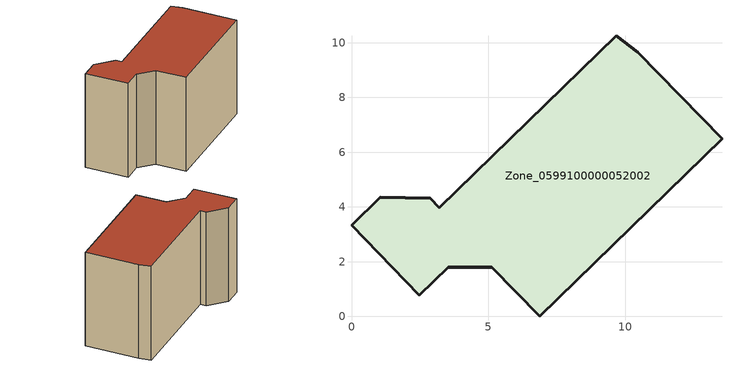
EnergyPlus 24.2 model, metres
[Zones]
Zone_0599100000052002
 floor ground (C_G): 3.21,3.97 9.67,10.26 10.45,9.65 13.53,6.48 6.87,0 5.12,1.79 3.53,1.8 2.48,0.78 0,3.33 1.05,4.35 2.87,4.32 z0
 wall outside (C_F): 2.48,0.78 3.53,1.8 5.12,1.79 6.87,0 13.53,6.48 10.45,9.65 9.67,10.26 3.21,3.97 2.87,4.32 1.05,4.35 0,3.33 2.48,0.78 z0:8.24
 roof outside (C_R): 2.87,4.32 1.05,4.35 0,3.33 2.48,0.78 3.53,1.8 5.12,1.79 6.87,0 13.53,6.48 10.45,9.65 9.67,10.26 3.21,3.97 z8.24
[BUILDING]
Pand.0599100000052002: North Axis=0; Terrain=City; Loads Convergence Tolerance Value=0.04; Temperature Convergence Tolerance Value=0.4; Solar Distribution=FullExterior; Maximum Number of Warmup Days=25; Minimum Number of Warmup Days=1
[Site:Location]
Rotterdam.The.Hague.AP_ZH_NLD Design_Conditions: Latitude=51.96; Longitude=4.45; Time Zone=1; Elevation=-4.5
[SITE:GROUNDTEMPERATURE:BUILDINGSURFACE]
18, 18, 18, 18, 18, 18, 18, 18, 18, 18, 18, 18
[MATERIAL] Thermal Absorptance=0.9; Solar Absorptance=0.7; Visible Absorptance=0.7
Name | Roughness | Thickness | Conductivity | Density | Specific Heat
G.TI.1975-1991 | MediumSmooth | 0.15 | 0.288461 | 540 | 1210
F.TI.1975-1991 | Rough | 0.3 | 0.230769 | 1920 | 840
R.TI.1975-1991 | MediumRough | 0.2 | 0.153846 | 1500 | 1000
[CONSTRUCTION]
C_G: G.TI.1975-1991
C_F: F.TI.1975-1991
C_R: R.TI.1975-1991
[ZONE]
Zone_0599100000052002: Type=1; Multiplier=1; Ceiling Height=Autocalculate; Volume=Autocalculate; Floor Area=autocalculate; Part of Total Floor Area=Yes
[ZONEINFILTRATION:DESIGNFLOWRATE]
Infil_Zone_0599100000052002: Zone or ZoneList or Space or SpaceList=Zone_0599100000052002; Schedule=AlwaysOn; Design Flow Rate Calculation Method=Flow/Area; Flow Rate per Floor Area=0.003; Constant Term Coefficient=1; Temperature Term Coefficient=0; Velocity Term Coefficient=0; Velocity Squared Term Coefficient=0
[HVACTEMPLATE:ZONE:IDEALLOADSAIRSYSTEM]
Zone_0599100000052002: Maximum Heating Supply Air Temperature=50; Minimum Cooling Supply Air Temperature=13; Maximum Heating Supply Air Humidity Ratio=0.0156; Minimum Cooling Supply Air Humidity Ratio=0.0077; Heating Limit=NoLimit; Cooling Limit=NoLimit; Dehumidification Control Type=ConstantSensibleHeatRatio; Cooling Sensible Heat Ratio=0.7; Dehumidification Setpoint=60; Humidification Control Type=None; Humidification Setpoint=30; Outdoor Air Method=None; Outdoor Air Flow Rate per Person=0.00944; Outdoor Air Flow Rate per Zone Floor Area=0; Outdoor Air Flow Rate per Zone=0; Demand Controlled Ventilation Type=None; Outdoor Air Economizer Type=NoEconomizer; Heat Recovery Type=None; Sensible Heat Recovery Effectiveness=0.7; Latent Heat Recovery Effectiveness=0.65
[ZONECONTROL:THERMOSTAT]
ThermostatControl_Zone_0599100000052002: Zone or ZoneList=Zone_0599100000052002; Control Type Schedule=DualSetpointControlType; Control 1=Thermostat_Zone_0599100000052002; Temperature Difference Between Cutout And Setpoint=0
[THERMOSTATSETPOINT:DUALSETPOINT]
Thermostat_Zone_0599100000052002: Heating Setpoint Temperature Schedule=HeatingSetpoint_Zone_0599100000052002; Cooling Setpoint Temperature Schedule=CoolingSetpoint_Zone_0599100000052002
[SCHEDULE:COMPACT]
HeatingSetpoint_Zone_0599100000052002: Through: 12/31, For: AllDays, Until: 24:00, 21
CoolingSetpoint_Zone_0599100000052002: Through: 12/31, For: AllDays, Until: 24:00, 24
DualSetpointControlType: Through: 12/31, For: AllDays, Until: 24:00, 4
AlwaysOn: Through: 12/31, For: AllDays, Until: 24:00, 1
